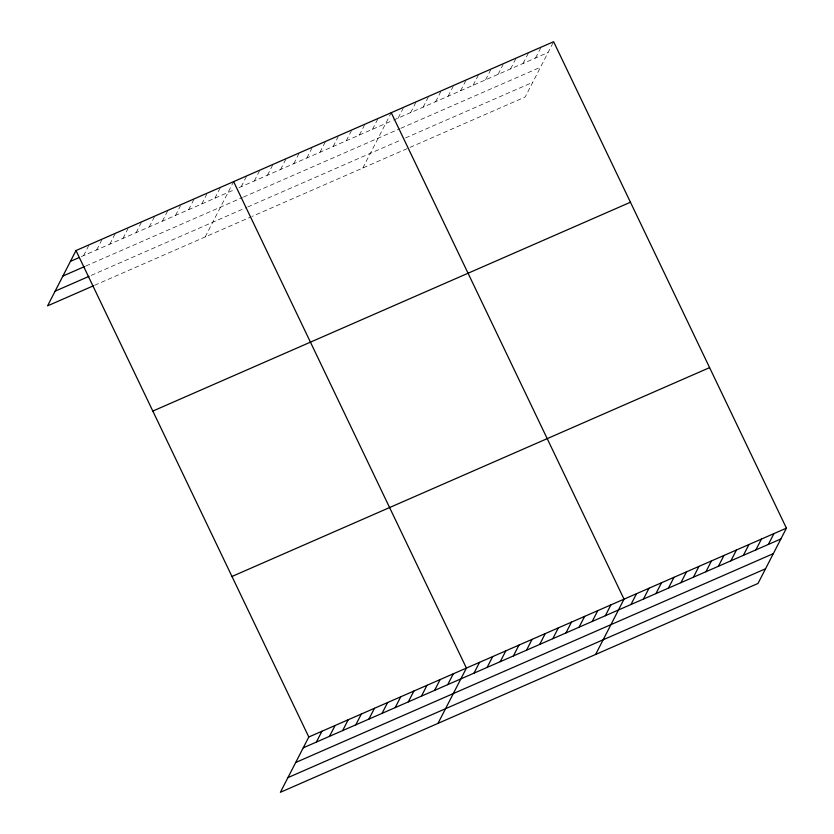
<?xml version="1.0" encoding="UTF-8"?>
<svg xmlns="http://www.w3.org/2000/svg" width="834" height="834" viewBox="0 0 834 834"><rect width="100%" height="100%" fill="white"/><g stroke="black" fill="none" stroke-linecap="round" stroke-linejoin="round"><path stroke-width="0.63" stroke-dasharray="4.17 3.13" d="M83.577 255.621L89.134 244.8M96.713 249.877L101.717 240.14M109.848 244.133L115.405 233.311M122.973 238.388L127.988 228.652M136.109 232.644L141.676 221.823M149.244 226.911L154.811 216.079M162.38 221.166L167.947 210.335M175.515 215.422L180.519 205.675M188.651 209.678L194.218 198.857M201.786 203.934L206.79 194.197M214.922 198.19L220.478 187.369M205.195 236.929L233.061 182.709M241.193 186.701L246.749 175.88M254.318 180.957L259.332 171.22M267.453 175.213L273.02 164.392M280.589 169.479L286.156 158.648M293.724 163.735L299.291 152.903M306.86 157.991L311.864 148.243M319.995 152.247L325.562 141.426M333.131 146.503L338.135 136.766M346.266 140.758L351.823 129.937M359.402 135.014L364.406 125.277M372.537 129.27L378.094 118.449M362.811 168.009L390.677 113.789M398.162 118.063L403.166 108.326M410.651 112.6L416.208 101.779M423.14 107.148L428.144 97.401M435.629 101.685L440.644 91.938M448.129 96.223L453.133 86.475M460.618 90.76L466.175 79.939M473.107 85.297L478.674 74.476M485.596 79.835L490.601 70.087M498.096 74.372L503.1 64.635M510.585 68.909L516.142 58.088M523.074 63.447L528.641 52.625M535.564 57.984L540.568 48.247M553.067 42.784L525.201 97.005L252.264 216.35M81.388 256.58L234.625 189.579M239.004 187.66L392.48 120.555M393.617 120.054L548.053 52.521M85.881 265.994L242.402 197.554M243.497 197.074L399.705 128.77M400.831 128.28L540.515 67.2M91.24 275.376L246.666 207.416M247.761 206.936L401.008 139.924M405.553 137.933L532.738 82.326M94.649 285.27L251.17 216.83"/><path stroke-width="1.25" d="M786.42 528.151L308.799 736.995L280.38 792.3L758.002 583.456L786.42 528.151L553.62 41.7L75.998 250.544L47.58 305.849L93.554 285.749M316.378 742.072L321.934 731.251M329.513 736.328L335.07 725.507M342.649 730.594L348.205 719.763M355.774 724.85L361.341 714.019M368.909 719.106L374.476 708.285M382.045 713.362L387.612 702.541M395.18 707.618L400.747 696.797M408.316 701.874L413.883 691.052M421.451 696.129L427.008 685.308M434.587 690.385L440.143 679.564M447.722 684.641L453.279 673.82M437.996 723.38L466.414 668.076L233.614 181.624M473.993 673.163L479.55 662.332M487.119 667.419L492.685 656.587M500.254 661.675L505.821 650.854M513.39 655.931L518.957 645.109M526.525 650.186L532.092 639.365M539.661 644.442L545.227 633.621M552.796 638.698L558.353 627.877M565.932 632.954L571.488 622.133M579.067 627.21L584.624 616.389M592.203 621.466L597.759 610.644M605.338 615.732L610.895 604.9M595.612 654.461L624.03 599.156L391.229 112.705M630.963 604.525L636.519 593.704M643.452 599.062L649.008 588.241M655.941 593.599L661.508 582.778M668.43 588.137L673.997 577.316M680.93 582.674L686.486 571.853M693.419 577.211L698.975 566.39M705.908 571.749L711.475 560.928M718.397 566.286L723.964 555.465M730.886 560.823L736.453 550.002M743.386 555.361L748.942 544.539M755.875 549.898L761.432 539.077M768.364 544.435L773.931 533.614M70.442 261.365L79.199 257.539M62.894 276.044L84.787 266.473M55.127 291.17L89.05 276.335M152.831 411.068L630.441 202.235M231.977 576.471L709.598 367.627M303.242 747.817L780.853 538.972M295.695 762.495L773.316 553.651M287.928 777.622L765.539 568.778M75.998 250.544L308.799 736.995"/></g></svg>
